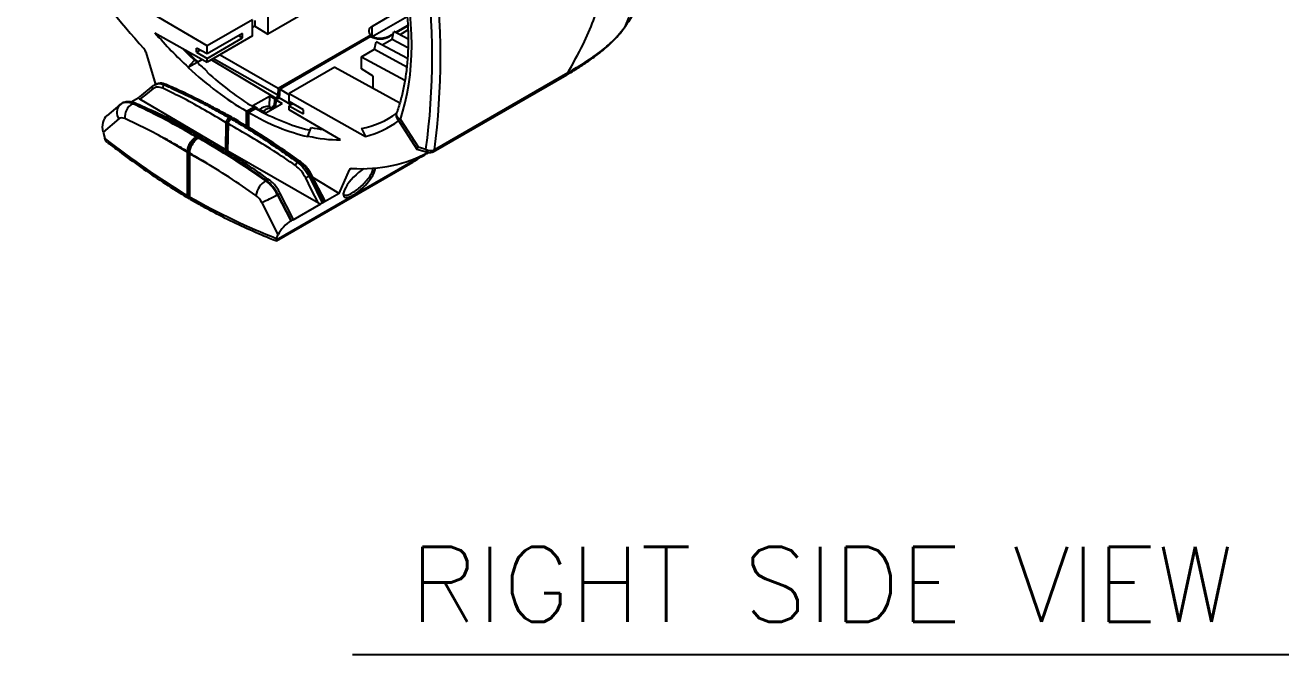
# Model space of a CAD drawing. Extents: x 12.3 to 108.7, y 1.1 to 80.4.
# Drawn here: x 66.58 to 79.24, y 50.55 to 56.86 of the extents above; entities that cross this region are included whole.
import ezdxf
from ezdxf.enums import TextEntityAlignment as Align

# ---------------------------------------------------------------- set-up
doc = ezdxf.new("R2010")
doc.units = 0
doc.header["$MEASUREMENT"] = 0
doc.layers.add('OBJECT', color=7, linetype='CONTINUOUS')
doc.styles.get("Standard").update_dxf_attribs({"font": 'SIMPLEX'})

msp = doc.modelspace()

# ---------------------------------------------------------------- linework, layer by layer
at = {"layer": 'OBJECT'}
for p, q in [((70.318, 57.521), (69.012, 56.767)), ((68.403, 56.649), (67.628, 57.104)), ((70.4, 57.044), (70.056, 56.845)), ((68.859, 56.912), (68.403, 56.649)), ((68.859, 56.749), (68.859, 56.912)), ((68.88, 56.903), (68.88, 56.846)), ((69.012, 56.955), (69.012, 56.767)), ((70.409, 56.942), (70.056, 56.739)), ((72.631, 56.938), (72.585, 56.832)), ((67.881, 56.781), (68.403, 56.485)), ((68.758, 56.774), (68.403, 56.569)), ((68.859, 56.749), (68.403, 56.485)), ((68.719, 56.752), (68.758, 56.729)), ((68.758, 56.729), (68.758, 56.774)), ((68.88, 56.846), (68.859, 56.834)), ((68.88, 56.846), (69.012, 56.767)), ((69.117, 56.224), (70.043, 56.759)), ((70.042, 56.742), (69.131, 56.216)), ((70.043, 56.759), (70.043, 56.742)), ((70.056, 56.739), (70.056, 56.845)), ((70.27, 56.771), (70.223, 56.744)), ((70.269, 56.763), (70.233, 56.743)), ((70.258, 56.717), (70.275, 56.793)), ((70.418, 56.716), (70.275, 56.793)), ((70.415, 56.854), (70.293, 56.784)), ((70.415, 56.848), (70.299, 56.781)), ((70.334, 56.761), (70.416, 56.809)), ((72.504, 56.732), (72.506, 56.737)), ((72.506, 56.737), (72.507, 56.74)), ((72.507, 56.737), (72.585, 56.832)), ((72.507, 56.74), (72.507, 56.737)), ((68.403, 56.569), (68.296, 56.628)), ((68.296, 56.587), (68.296, 56.628)), ((68.296, 56.587), (68.332, 56.608)), ((68.403, 56.524), (68.758, 56.729)), ((68.403, 56.569), (68.403, 56.649)), ((69.952, 56.541), (70.081, 56.615)), ((70.081, 56.615), (70.099, 56.691)), ((70.081, 56.615), (70.404, 56.441)), ((70.411, 56.523), (70.099, 56.691)), ((70.157, 56.659), (70.258, 56.717)), ((70.258, 56.717), (70.416, 56.632)), ((67.79, 56.585), (67.885, 56.261)), ((68.197, 56.599), (68.197, 56.602)), ((68.303, 56.484), (68.214, 56.433)), ((68.215, 56.436), (68.276, 56.507)), ((68.276, 56.507), (68.306, 56.492)), ((68.296, 56.587), (68.403, 56.524)), ((68.353, 56.513), (68.303, 56.484)), ((68.303, 56.484), (68.306, 56.492)), ((68.403, 56.485), (68.403, 56.524)), ((68.448, 56.511), (69.093, 56.126)), ((68.535, 56.561), (69.117, 56.224)), ((69.952, 56.421), (69.952, 56.541)), ((69.952, 56.541), (70.386, 56.307)), ((68.214, 56.433), (68.215, 56.436)), ((68.405, 56.392), (68.4, 56.388)), ((69.684, 56.436), (69.227, 56.173)), ((69.684, 56.436), (70.335, 56.08)), ((70.067, 56.346), (69.952, 56.421)), ((70.669, 55.588), (72.007, 56.36)), ((72.019, 56.38), (70.681, 55.608)), ((67.861, 56.251), (67.726, 56.14)), ((67.863, 56.252), (67.881, 56.259)), ((67.877, 56.258), (67.865, 56.253)), ((67.904, 56.268), (67.881, 56.264)), ((67.977, 56.258), (67.981, 56.259)), ((69.117, 56.224), (69.113, 56.16)), ((70.067, 56.226), (70.067, 56.346)), ((67.718, 56.128), (67.643, 56.085)), ((68.591, 55.608), (67.729, 56.114)), ((68.862, 56.051), (69.029, 56.147)), ((69.029, 56.147), (69.026, 56.042)), ((69.078, 56.118), (69.029, 56.147)), ((69.078, 56.118), (69.076, 56.042)), ((69.093, 56.126), (69.078, 56.118)), ((69.092, 56.109), (69.09, 56.036)), ((69.126, 56.129), (69.092, 56.109)), ((69.092, 56.109), (69.155, 56.073)), ((69.131, 56.216), (69.126, 56.129)), ((69.247, 56.059), (69.126, 56.129)), ((69.227, 56.159), (69.131, 56.216)), ((69.227, 56.093), (69.227, 56.173)), ((69.227, 56.173), (69.99, 55.74)), ((67.53, 56.059), (67.398, 55.95)), ((67.541, 56.066), (67.53, 56.059)), ((67.53, 56.059), (67.535, 56.063)), ((67.686, 56.057), (67.653, 56.07)), ((67.714, 56.06), (67.682, 56.074)), ((68.797, 55.995), (68.798, 55.995)), ((68.797, 55.844), (68.797, 55.995)), ((68.798, 55.995), (68.868, 56.036)), ((68.868, 56.019), (68.812, 55.987)), ((68.812, 55.987), (68.812, 55.835)), ((68.819, 55.983), (68.889, 56.023)), ((68.819, 55.983), (68.819, 55.831)), ((68.862, 56.051), (68.905, 56.026)), ((68.868, 56.036), (68.868, 56.036)), ((68.868, 56.011), (68.868, 56.019)), ((68.871, 56.013), (68.871, 56.029)), ((68.895, 56.02), (68.905, 56.026)), ((68.908, 56.013), (68.908, 56.02)), ((68.926, 56.013), (68.917, 56.008)), ((68.991, 55.978), (68.926, 56.013)), ((68.991, 55.978), (69.155, 56.073)), ((69.026, 56.042), (69.061, 56.021)), ((69.061, 56.021), (69.062, 56.05)), ((69.076, 56.042), (69.062, 56.05)), ((69.076, 56.042), (69.09, 56.04)), ((69.368, 56.008), (69.227, 56.093)), ((69.266, 56.07), (69.227, 56.048)), ((69.227, 56.009), (69.227, 56.048)), ((69.227, 56.048), (69.368, 55.968)), ((69.74, 55.708), (69.227, 56.009)), ((69.368, 55.968), (69.368, 56.008)), ((67.52, 55.918), (67.36, 55.786)), ((68.591, 55.608), (68.595, 55.879)), ((68.61, 55.879), (68.605, 55.599)), ((68.612, 55.595), (68.617, 55.867)), ((68.624, 55.929), (68.629, 55.932)), ((68.637, 55.92), (68.631, 55.917)), ((68.645, 55.917), (68.651, 55.92)), ((70.309, 55.92), (70.506, 55.614)), ((70.341, 55.912), (70.518, 55.637)), ((67.36, 55.786), (67.378, 55.721)), ((67.964, 55.729), (67.995, 55.711)), ((68.206, 55.584), (67.964, 55.729)), ((68.291, 55.737), (68.312, 55.749)), ((68.319, 55.736), (68.299, 55.724)), ((68.316, 55.726), (68.333, 55.736)), ((69.412, 55.745), (69.445, 55.832)), ((69.414, 55.74), (69.412, 55.745)), ((69.422, 55.807), (69.427, 55.81)), ((69.427, 55.81), (69.436, 55.807)), ((69.95, 55.822), (69.99, 55.74)), ((67.402, 55.686), (67.393, 55.692)), ((67.995, 55.711), (68.206, 55.584)), ((68.206, 55.584), (68.206, 55.591)), ((68.221, 55.591), (68.221, 55.576)), ((68.584, 55.604), (68.591, 55.608)), ((68.605, 55.599), (68.598, 55.595)), ((68.604, 55.591), (68.612, 55.595)), ((69.519, 55.072), (68.612, 55.595)), ((70.506, 55.613), (70.624, 55.582)), ((70.518, 55.637), (70.597, 55.615)), ((68.206, 55.149), (68.206, 55.584)), ((68.207, 55.584), (68.207, 55.584)), ((68.221, 55.576), (68.221, 55.149)), ((68.221, 55.576), (68.221, 55.576)), ((68.228, 55.572), (68.228, 55.575)), ((68.228, 55.572), (68.356, 55.499)), ((68.228, 55.572), (68.228, 55.136)), ((68.409, 55.469), (68.228, 55.572)), ((68.228, 55.572), (68.228, 55.572)), ((68.356, 55.499), (68.409, 55.469)), ((70.473, 55.496), (69.096, 54.701)), ((69.098, 54.697), (70.464, 55.485)), ((69.31, 55.482), (69.325, 55.49)), ((69.425, 55.343), (69.44, 55.351)), ((69.585, 55.095), (69.449, 55.358)), ((69.728, 55.171), (69.83, 55.408)), ((69.853, 55.421), (69.83, 55.408)), ((68.991, 55.298), (68.997, 55.301)), ((69.728, 55.171), (69.464, 55.329)), ((69.107, 55.159), (69.113, 55.162)), ((69.107, 55.159), (69.242, 54.895)), ((69.249, 54.899), (69.113, 55.162)), ((69.264, 54.924), (69.133, 55.178)), ((69.558, 55.077), (69.576, 55.087)), ((69.584, 55.094), (69.586, 55.09)), ((69.728, 55.171), (69.586, 55.09)), ((69.117, 54.758), (68.951, 55.082)), ((69.266, 54.905), (69.543, 55.065)), ((69.242, 54.895), (69.249, 54.899)), ((69.1, 54.719), (69.117, 54.758)), ((69.096, 54.701), (69.098, 54.697))]:
    msp.add_line(p, q, dxfattribs=at)
at = {"layer": 'OBJECT', "color": 1}
msp.add_line((79.244, 50.548), (69.861, 50.548), dxfattribs=at)
at = {"layer": 'OBJECT', "flags": 128}
for points in [[(68.466, 56.522), (68.497, 56.505), (68.781, 56.346), (69.113, 56.16)], [(67.858, 56.219), (67.786, 56.16), (67.729, 56.114)], [(69.425, 55.343), (69.499, 55.194), (69.558, 55.077)], [(69.576, 55.087), (69.5, 55.235), (69.44, 55.351)], [(69.519, 55.072), (69.447, 55.215), (69.392, 55.327)]]:
    msp.add_lwpolyline(points, dxfattribs=at)
at = {"layer": 'OBJECT'}
for centre, radius, start, end in [((70.227, 56.734), 0.00998, 54.8908, 114.4387), ((70.957, 59.354), 3.911, 224.2169, 226.7136), ((71.034, 59.389), 3.979, 224.3658, 226.718), ((70.896, 59.238), 3.782, 226.7202, 228.8106), ((71.992, 56.382), 0.0268, 303.4353, 355.994), ((69.068, 56.165), 0.0461, 302.8014, 354.3074), ((67.604, 55.982), 0.107, 134.3171, 217.3839), ((67.745, 55.931), 0.167, 123.5258, 183.8327), ((67.671, 56.044), 0.0318, 70.2413, 126.2219), ((67.703, 56.031), 0.0312, 69.8153, 124.7956), ((69.01, 55.913), 0.129, 83.1171, 129.9355), ((69.044, 55.897), 0.125, 82.4013, 130.1458), ((69.768, 56.739), 0.935, 281.2037, 305.0768), ((68.283, 55.724), 0.0154, 2.5954, 57.5279), ((68.304, 55.736), 0.0154, 2.5954, 57.5279), ((69.754, 57.272), 1.473, 257.9158, 262.628), ((70.645, 55.682), 0.082, 233.9173, 296.3633), ((70.637, 55.62), 0.0408, 186.8726, 251.0633), ((70.655, 55.61), 0.0263, 302.8664, 356.5628), ((68.208, 55.586), 0.00202, 237.6537, 241.6823), ((68.208, 55.586), 0.00202, 237.6537, 241.6823), ((70.452, 55.504), 0.0225, 300.7648, 338.2111), ((70.639, 55.64), 0.06, 254.9673, 299.9973), ((69.107, 55.114), 0.218, 122.3268, 170.1782), ((69.015, 55.28), 0.0272, 61.6013, 129.2635), ((68.214, 55.162), 0.0153, 241.9856, 297.439), ((68.472, 56.24), 1.254, 292.4382, 300.3883), ((69.092, 55.212), 0.0541, 292.4537, 319.8219)]:
    msp.add_arc(centre, radius, start, end, dxfattribs=at)
for centre, major_axis, ratio, start_param, end_param in [((68.916, 58.851), (-1.963, 3.341), 0.582398, 1.345359, 1.923488), ((68.246, 57.957), (-1.554, 2.74), 0.572321, 3.60908, 4.25364), ((65.093, 59.81), (-3.918, 6.906), 0.572321, 3.782589, 4.080131), ((65.135, 59.834), (-3.948, 6.958), 0.572359, 3.782557, 4.080099), ((68.801, 58.296), (-1.423, 2.422), 0.582398, 1.874631, 2.054631), ((70.138, 56.797), (0.115, -0.002), 0.587275, 2.36523, 3.761224), ((70.137, 56.797), (0.135, 0.001), 0.572227, 3.923997, 5.4935), ((67.75, 56.589), (-0.0304, 0.0517), 0.582398, 4.304946, 5.065081), ((68.819, 58.287), (-1.429, 2.433), 0.582398, 2.046403, 2.341234), ((68.889, 58.327), (-1.374, 2.464), 0.567218, 2.112536, 2.354108), ((68.312, 49.192), (-3.898, 6.987), 0.567372, 5.509928, 5.619154), ((68.432, 49.261), (-4.207, 6.807), 0.577038, 5.484313, 5.593539), ((68.805, 55.991), (0.01, -0.00577), 0.00007, 0.785439, 2.356384), ((68.819, 58.287), (-1.392, 2.454), 0.572321, 2.360564, 2.665996), ((68.861, 56.024), (0.0071, 0.0122), 0.577335, 4.71243, 6.265785), ((68.889, 58.327), (-1.448, 2.422), 0.587369, 2.347239, 2.612841), ((68.898, 56.022), (0.01, -0.0001), 0.586949, 0.776716, 0.794169), ((68.898, 56.014), (0.0068, 0.0122), 0.586591, 4.99649, 6.257425), ((67.445, 55.834), (-0.005, 0.133), 0.692613, 0.458195, 1.906462), ((67.589, 55.808), (-0.063, 0.114), 0.567218, 5.624857, 6.385002), ((68.226, 49.144), (-3.838, 6.883), 0.567218, 5.54853, 5.624857), ((68.836, 58.277), (-1.386, 2.443), 0.572321, 2.986596, 3.215895), ((68.227, 61.62), (-3.867, 6.935), 0.567218, 2.210267, 2.361035), ((68.316, 49.194), (-4.052, 6.898), 0.58232, 5.374937, 5.493499), ((68.431, 49.261), (-4.05, 6.899), 0.562358, 5.375193, 5.493755), ((68.836, 58.277), (-1.386, 2.443), 0.572321, 2.657694, 2.837694), ((68.598, 55.612), (0.01, 0.0001), 0.572139, 3.905178, 3.913905), ((68.598, 55.603), (0.00991, -0.00582), 0.007627, 0.781152, 2.36288), ((68.214, 55.58), (0.01, -0.00577), 0.00007, 0.785439, 2.356235), ((68.214, 55.58), (0.01, -0.00577), 0.00007, 0.785439, 2.356235), ((68.228, 49.143), (-3.989, 6.79), 0.582398, 5.374867, 5.470739), ((68.723, 58.962), (-1.912, 3.37), 0.572321, 2.788911, 3.133462), ((69.928, 55.291), (0.152, 0.153), 0.325491, 0.963555, 3.574305), ((69.928, 55.291), (0.152, 0.153), 0.325491, 3.574305, 6.005702), ((69.869, 55.366), (-0.0296, 0.0522), 0.572321, 5.930504, 6.690638), ((68.97, 55.107), (-0.126, 0.216), 0.579895, 4.616961, 5.377106), ((68.979, 55.112), (-0.126, 0.216), 0.565881, 4.615974, 5.376119), ((68.228, 61.62), (-4.022, 6.846), 0.582398, 2.35177, 2.506343), ((68.882, 55.055), (-0.063, 0.108), 0.582398, 4.614722, 5.374867), ((69.205, 54.809), (0.0906, 0.0954), 0.328866, 0.839016, 2.403094), ((69.231, 54.857), (0.0435, 0.0457), 0.329273, 0.362946, 0.839732), ((69.197, 54.923), (0.0696, -0.0156), 0.539342, 6.230253, 6.707196)]:
    msp.add_ellipse(centre, major_axis=major_axis, ratio=ratio, start_param=start_param, end_param=end_param, dxfattribs=at)
for points, knots in [([(72.019, 56.38), (72.071, 56.474), (72.168, 56.646), (72.279, 56.902), (72.349, 57.119), (72.387, 57.31), (72.401, 57.473), (72.393, 57.628), (72.363, 57.784), (72.308, 57.934), (72.227, 58.076), (72.131, 58.204), (72.056, 58.279), (72.019, 58.317)], [0, 0, 0, 0, 0.128108, 0.233833, 0.339418, 0.414185, 0.488923, 0.563852, 0.638803, 0.729469, 0.820219, 0.910089, 1, 1, 1, 1]), ([(70.301, 57.59), (70.306, 57.57), (70.326, 57.491), (70.355, 57.355), (70.384, 57.184), (70.404, 57.017), (70.416, 56.855), (70.42, 56.697), (70.415, 56.545), (70.402, 56.399), (70.38, 56.26), (70.351, 56.129), (70.323, 56.036), (70.306, 55.987), (70.302, 55.977)], [0, 0, 0, 0, 0.033668, 0.128224, 0.22272, 0.317139, 0.411482, 0.505749, 0.599951, 0.694106, 0.788246, 0.882405, 0.97665, 1, 1, 1, 1]), ([(72.585, 56.832), (72.614, 56.874), (72.672, 56.958), (72.764, 57.096), (72.853, 57.233), (72.928, 57.35), (72.971, 57.419), (72.989, 57.448), (72.991, 57.452)], [0, 0, 0, 0, 0.214789, 0.42974, 0.66343, 0.860125, 0.983787, 1, 1, 1, 1]), ([(70.042, 56.742), (70.044, 56.742), (70.047, 56.744), (70.05, 56.744), (70.052, 56.743), (70.052, 56.742)], [0, 0, 0, 0, 0.429782, 0.859568, 1, 1, 1, 1]), ([(70.14, 56.723), (70.14, 56.723), (70.127, 56.722), (70.101, 56.725), (70.071, 56.733), (70.057, 56.74), (70.051, 56.743)], [0, 0, 0, 0, 0.010997, 0.389426, 0.765925, 1, 1, 1, 1]), ([(70.223, 56.744), (70.219, 56.741), (70.205, 56.734), (70.177, 56.726), (70.153, 56.724), (70.14, 56.723)], [0, 0, 0, 0, 0.206012, 0.606583, 1, 1, 1, 1]), ([(72.019, 56.38), (72.066, 56.408), (72.161, 56.463), (72.299, 56.556), (72.417, 56.647), (72.48, 56.711), (72.506, 56.737)], [0, 0, 0, 0, 0.242263, 0.485939, 0.789784, 1, 1, 1, 1]), ([(72.497, 56.725), (72.501, 56.729), (72.529, 56.757), (72.557, 56.791), (72.576, 56.821), (72.579, 56.825)], [0, 0, 0, 0, 0.125782, 0.862822, 1, 1, 1, 1]), ([(72.507, 56.737), (72.507, 56.737), (72.507, 56.736), (72.506, 56.734), (72.505, 56.733), (72.504, 56.732), (72.504, 56.732)], [0, 0, 0, 0, 0.321733, 0.645677, 0.931731, 1, 1, 1, 1]), ([(72.585, 56.832), (72.583, 56.828), (72.58, 56.823), (72.576, 56.82), (72.575, 56.819)], [0, 0, 0, 0, 0.790713, 1, 1, 1, 1]), ([(72.007, 56.36), (72.01, 56.362), (72.057, 56.388), (72.141, 56.44), (72.253, 56.515), (72.352, 56.59), (72.433, 56.658), (72.477, 56.704), (72.497, 56.725)], [0, 0, 0, 0, 0.017026, 0.227723, 0.451616, 0.639363, 0.838635, 1, 1, 1, 1]), ([(67.858, 56.219), (67.857, 56.222), (67.854, 56.227), (67.854, 56.233), (67.854, 56.238), (67.855, 56.243), (67.857, 56.248), (67.861, 56.25), (67.863, 56.252)], [0, 0, 0, 0, 0.239794, 0.368579, 0.499999, 0.63142, 0.760201, 1, 1, 1, 1]), ([(67.96, 56.224), (67.941, 56.23), (67.902, 56.244), (67.873, 56.227), (67.858, 56.219)], [0, 0, 0, 0, 0.499945, 1, 1, 1, 1]), ([(67.981, 56.259), (67.958, 56.267), (67.918, 56.28), (67.889, 56.264), (67.877, 56.258)], [0, 0, 0, 0, 0.580345, 1, 1, 1, 1]), ([(67.881, 56.259), (67.891, 56.264), (67.918, 56.278), (67.955, 56.266), (67.977, 56.258)], [0, 0, 0, 0, 0.380059, 1, 1, 1, 1]), ([(67.993, 56.261), (67.974, 56.269), (67.949, 56.278), (67.927, 56.273), (67.922, 56.272)], [0, 0, 0, 0, 0.7710339, 1, 1, 1, 1]), ([(67.96, 56.224), (67.96, 56.227), (67.96, 56.232), (67.962, 56.238), (67.964, 56.243), (67.967, 56.248), (67.971, 56.253), (67.975, 56.256), (67.977, 56.258)], [0, 0, 0, 0, 0.239724, 0.368535, 0.500006, 0.631475, 0.760273, 1, 1, 1, 1]), ([(67.977, 56.258), (68.011, 56.242), (68.078, 56.211), (68.186, 56.161), (68.3, 56.105), (68.413, 56.047), (68.522, 55.989), (68.589, 55.949), (68.624, 55.929)], [0, 0, 0, 0, 0.160192, 0.313297, 0.498211, 0.684707, 0.834593, 1, 1, 1, 1]), ([(67.981, 56.259), (67.983, 56.261), (67.987, 56.262), (67.991, 56.262), (67.993, 56.261), (67.994, 56.261)], [0, 0, 0, 0, 0.504231, 0.775138, 1, 1, 1, 1]), ([(68.629, 55.932), (68.593, 55.952), (68.524, 55.99), (68.416, 56.049), (68.304, 56.108), (68.191, 56.164), (68.084, 56.215), (68.016, 56.244), (67.981, 56.259)], [0, 0, 0, 0, 0.165067, 0.315243, 0.501738, 0.686678, 0.839793, 1, 1, 1, 1]), ([(68.65, 55.934), (68.616, 55.952), (68.554, 55.987), (68.471, 56.031), (68.407, 56.065), (68.342, 56.098), (68.258, 56.14), (68.138, 56.198), (68.046, 56.238), (67.994, 56.261)], [0, 0, 0, 0, 0.153006, 0.28108, 0.378109, 0.449073, 0.577276, 0.760919, 1, 1, 1, 1]), ([(67.718, 56.128), (67.719, 56.131), (67.721, 56.136), (67.724, 56.139), (67.726, 56.14)], [0, 0, 0, 0, 0.545158, 1, 1, 1, 1]), ([(67.729, 56.114), (67.726, 56.116), (67.721, 56.12), (67.718, 56.125), (67.718, 56.128), (67.718, 56.128)], [0, 0, 0, 0, 0.487491, 0.919281, 1, 1, 1, 1]), ([(68.595, 55.879), (68.524, 55.922), (68.382, 56.005), (68.17, 56.124), (68.03, 56.19), (67.96, 56.224)], [0, 0, 0, 0, 0.338178, 0.669611, 1, 1, 1, 1]), ([(67.653, 56.07), (67.649, 56.071), (67.626, 56.08), (67.591, 56.085), (67.556, 56.077), (67.541, 56.067), (67.535, 56.063)], [0, 0, 0, 0, 0.079687, 0.501866, 0.800812, 1, 1, 1, 1]), ([(67.682, 56.073), (67.676, 56.076), (67.656, 56.085), (67.623, 56.09), (67.584, 56.087), (67.557, 56.079), (67.546, 56.07), (67.545, 56.068)], [0, 0, 0, 0, 0.134364, 0.425213, 0.697684, 0.96137, 1, 1, 1, 1]), ([(68.346, 55.75), (68.306, 55.771), (68.19, 55.835), (67.998, 55.932), (67.828, 56.011), (67.733, 56.052), (67.714, 56.061)], [0, 0, 0, 0, 0.189339, 0.548934, 0.90856, 1, 1, 1, 1]), ([(70.341, 55.912), (70.341, 55.912), (70.34, 55.912), (70.34, 55.912), (70.34, 55.912), (70.339, 55.913), (70.338, 55.913), (70.336, 55.915), (70.331, 55.917), (70.322, 55.924), (70.308, 55.936), (70.3, 55.954), (70.298, 55.97), (70.302, 55.977), (70.303, 55.977)], [0, 0, 0, 0, 0.003417, 0.003966, 0.005523, 0.011129, 0.022429, 0.045227, 0.091365, 0.185884, 0.390375, 0.703824, 0.979488, 1, 1, 1, 1]), ([(68.595, 55.879), (68.595, 55.879), (68.595, 55.882), (68.596, 55.888), (68.599, 55.899), (68.606, 55.911), (68.615, 55.922), (68.621, 55.927), (68.624, 55.929), (68.624, 55.929)], [0, 0, 0, 0, 0.000037, 0.131509, 0.348608, 0.565731, 0.782867, 0.999963, 1, 1, 1, 1]), ([(68.61, 55.879), (68.609, 55.879), (68.606, 55.878), (68.602, 55.877), (68.598, 55.878), (68.596, 55.879), (68.595, 55.879)], [0, 0, 0, 0, 0.249977, 0.500006, 0.749994, 1, 1, 1, 1]), ([(68.631, 55.917), (68.629, 55.915), (68.624, 55.911), (68.618, 55.903), (68.613, 55.894), (68.61, 55.886), (68.61, 55.881), (68.61, 55.879)], [0, 0, 0, 0, 0.217141, 0.434281, 0.651412, 0.868511, 1, 1, 1, 1]), ([(68.617, 55.867), (68.617, 55.872), (68.618, 55.881), (68.625, 55.896), (68.634, 55.909), (68.642, 55.914), (68.645, 55.917)], [0, 0, 0, 0, 0.250005, 0.499786, 0.74946, 1, 1, 1, 1]), ([(69.289, 55.45), (69.215, 55.501), (69.068, 55.602), (68.843, 55.737), (68.693, 55.823), (68.617, 55.867)], [0, 0, 0, 0, 0.3306439, 0.6606887, 1, 1, 1, 1]), ([(68.631, 55.917), (68.631, 55.918), (68.631, 55.92), (68.63, 55.924), (68.627, 55.927), (68.625, 55.928), (68.624, 55.929)], [0, 0, 0, 0, 0.250003, 0.500006, 0.749999, 1, 1, 1, 1]), ([(68.629, 55.932), (68.629, 55.932), (68.631, 55.933), (68.637, 55.935), (68.645, 55.936), (68.652, 55.933), (68.657, 55.928), (68.657, 55.922), (68.657, 55.921)], [0, 0, 0, 0, 0.000042, 0.147706, 0.391246, 0.63476, 0.878265, 1, 1, 1, 1]), ([(68.637, 55.92), (68.636, 55.921), (68.636, 55.923), (68.635, 55.927), (68.632, 55.93), (68.63, 55.931), (68.629, 55.932)], [0, 0, 0, 0, 0.250003, 0.500006, 0.749999, 1, 1, 1, 1]), ([(68.653, 55.92), (68.651, 55.921), (68.648, 55.923), (68.642, 55.922), (68.638, 55.92), (68.637, 55.92)], [0, 0, 0, 0, 0.358072, 0.757694, 1, 1, 1, 1]), ([(68.645, 55.917), (68.683, 55.895), (68.754, 55.854), (68.864, 55.785), (68.979, 55.71), (69.094, 55.633), (69.205, 55.556), (69.274, 55.507), (69.31, 55.482)], [0, 0, 0, 0, 0.1656013, 0.3163921, 0.5000065, 0.6871269, 0.8397228, 1, 1, 1, 1]), ([(68.651, 55.92), (68.654, 55.921), (68.662, 55.924), (68.669, 55.924), (68.671, 55.922), (68.671, 55.922)], [0, 0, 0, 0, 0.492903, 0.985553, 1, 1, 1, 1]), ([(69.325, 55.49), (69.289, 55.515), (69.22, 55.565), (69.107, 55.64), (68.989, 55.716), (68.871, 55.789), (68.758, 55.856), (68.688, 55.898), (68.651, 55.92)], [0, 0, 0, 0, 0.160275, 0.31287, 0.499994, 0.683604, 0.834088, 1, 1, 1, 1]), ([(69.338, 55.492), (69.237, 55.562), (69.014, 55.718), (68.79, 55.851), (68.667, 55.924)], [0, 0, 0, 0, 0.452522, 1, 1, 1, 1]), ([(70.302, 55.971), (70.3, 55.965), (70.296, 55.95), (70.301, 55.931), (70.308, 55.922), (70.31, 55.92)], [0, 0, 0, 0, 0.335461, 0.845434, 1, 1, 1, 1]), ([(70.341, 55.912), (70.341, 55.912), (70.34, 55.912), (70.34, 55.912), (70.34, 55.912), (70.34, 55.912), (70.338, 55.912), (70.336, 55.912), (70.332, 55.912), (70.324, 55.913), (70.314, 55.914), (70.311, 55.918), (70.31, 55.92)], [0, 0, 0, 0, 0.005574, 0.006471, 0.009039, 0.018213, 0.036697, 0.073968, 0.14931, 0.303432, 0.637259, 1, 1, 1, 1]), ([(67.393, 55.692), (67.388, 55.7), (67.382, 55.709), (67.379, 55.72), (67.378, 55.721)], [0, 0, 0, 0, 0.8465334, 1, 1, 1, 1]), ([(68.206, 55.591), (68.153, 55.623), (68.072, 55.67), (67.992, 55.714), (67.964, 55.729)], [0, 0, 0, 0, 0.658729, 1, 1, 1, 1]), ([(68.206, 55.591), (68.207, 55.598), (68.208, 55.617), (68.218, 55.649), (68.237, 55.685), (68.261, 55.714), (68.28, 55.73), (68.29, 55.736), (68.291, 55.737)], [0, 0, 0, 0, 0.131936, 0.348803, 0.565699, 0.782621, 0.959562, 1, 1, 1, 1]), ([(68.299, 55.724), (68.29, 55.718), (68.272, 55.706), (68.249, 55.677), (68.231, 55.644), (68.222, 55.614), (68.221, 55.598), (68.221, 55.591)], [0, 0, 0, 0, 0.2171237, 0.4342449, 0.6513461, 0.8684154, 1, 1, 1, 1]), ([(68.228, 55.575), (68.229, 55.587), (68.231, 55.611), (68.247, 55.651), (68.27, 55.686), (68.294, 55.712), (68.31, 55.722), (68.316, 55.726)], [0, 0, 0, 0, 0.216921, 0.433844, 0.650767, 0.867699, 1, 1, 1, 1]), ([(68.312, 55.749), (68.315, 55.75), (68.323, 55.754), (68.334, 55.755), (68.346, 55.751), (68.35, 55.743), (68.352, 55.74)], [0, 0, 0, 0, 0.168201, 0.445483, 0.72274, 1, 1, 1, 1]), ([(68.346, 55.737), (68.344, 55.739), (68.338, 55.742), (68.328, 55.741), (68.322, 55.738), (68.319, 55.736)], [0, 0, 0, 0, 0.383625, 0.767262, 1, 1, 1, 1]), ([(68.333, 55.736), (68.338, 55.739), (68.348, 55.743), (68.358, 55.743), (68.362, 55.74), (68.363, 55.739)], [0, 0, 0, 0, 0.426988, 0.853967, 1, 1, 1, 1]), ([(69.028, 55.304), (68.989, 55.332), (68.877, 55.412), (68.69, 55.538), (68.506, 55.655), (68.396, 55.72), (68.359, 55.742)], [0, 0, 0, 0, 0.174471, 0.505903, 0.837381, 1, 1, 1, 1]), ([(67.401, 55.685), (67.432, 55.661), (67.535, 55.581), (67.712, 55.452), (67.931, 55.302), (68.102, 55.192), (68.199, 55.133), (68.224, 55.119)], [0, 0, 0, 0, 0.113218, 0.379426, 0.645669, 0.911935, 1, 1, 1, 1]), ([(68.221, 55.591), (68.221, 55.591), (68.22, 55.591), (68.218, 55.59), (68.216, 55.59), (68.212, 55.59), (68.209, 55.59), (68.207, 55.591), (68.206, 55.591)], [0, 0, 0, 0, 0.0603802, 0.150884, 0.3631476, 0.5754385, 0.7877112, 1, 1, 1, 1]), ([(70.506, 55.614), (70.506, 55.614), (70.505, 55.614), (70.508, 55.622), (70.514, 55.632), (70.518, 55.636), (70.518, 55.637)], [0, 0, 0, 0, 0.1316889, 0.6001061, 0.9933502, 1, 1, 1, 1]), ([(68.409, 55.469), (68.349, 55.504), (68.289, 55.54), (68.229, 55.574), (68.228, 55.575)], [0, 0, 0, 0, 0.985074, 1, 1, 1, 1]), ([(69.31, 55.482), (69.308, 55.48), (69.304, 55.478), (69.299, 55.473), (69.296, 55.468), (69.293, 55.463), (69.29, 55.457), (69.289, 55.453), (69.289, 55.45)], [0, 0, 0, 0, 0.2397079, 0.3685229, 0.5000027, 0.6314805, 0.7602889, 1, 1, 1, 1]), ([(69.31, 55.482), (69.332, 55.463), (69.377, 55.427), (69.409, 55.371), (69.425, 55.343)], [0, 0, 0, 0, 0.498894, 1, 1, 1, 1]), ([(69.338, 55.491), (69.338, 55.492), (69.337, 55.492), (69.335, 55.493), (69.331, 55.493), (69.327, 55.491), (69.325, 55.49)], [0, 0, 0, 0, 0.078377, 0.320725, 0.558162, 1, 1, 1, 1]), ([(69.44, 55.351), (69.423, 55.379), (69.391, 55.435), (69.347, 55.472), (69.325, 55.49)], [0, 0, 0, 0, 0.501106, 1, 1, 1, 1]), ([(69.449, 55.358), (69.442, 55.371), (69.427, 55.398), (69.4, 55.434), (69.37, 55.466), (69.349, 55.483), (69.338, 55.491)], [0, 0, 0, 0, 0.249055, 0.498728, 0.749035, 1, 1, 1, 1]), ([(70.464, 55.486), (70.493, 55.502), (70.545, 55.532), (70.598, 55.566), (70.623, 55.582)], [0, 0, 0, 0, 0.548363, 1, 1, 1, 1]), ([(70.473, 55.496), (70.517, 55.521), (70.562, 55.547), (70.608, 55.577), (70.608, 55.577)], [0, 0, 0, 0, 0.99499, 1, 1, 1, 1]), ([(69.392, 55.327), (69.377, 55.351), (69.349, 55.401), (69.309, 55.434), (69.289, 55.45)], [0, 0, 0, 0, 0.499995, 1, 1, 1, 1]), ([(69.425, 55.343), (69.423, 55.341), (69.419, 55.339), (69.412, 55.336), (69.407, 55.334), (69.403, 55.331), (69.397, 55.329), (69.394, 55.327), (69.392, 55.327)], [0, 0, 0, 0, 0.239707, 0.368521, 0.500002, 0.631484, 0.760299, 1, 1, 1, 1]), ([(69.449, 55.358), (69.449, 55.358), (69.449, 55.358), (69.448, 55.357), (69.445, 55.355), (69.442, 55.353), (69.44, 55.351)], [0, 0, 0, 0, 0.186204, 0.400201, 0.609855, 1, 1, 1, 1]), ([(69.771, 55.176), (69.771, 55.172), (69.77, 55.158), (69.788, 55.151), (69.822, 55.157), (69.867, 55.18), (69.914, 55.213), (69.961, 55.255), (70.004, 55.302), (70.041, 55.35), (70.065, 55.395), (70.066, 55.415), (70.067, 55.425)], [0, 0, 0, 0, 0.043017, 0.161369, 0.270435, 0.370407, 0.465753, 0.561979, 0.663646, 0.773487, 0.891472, 1, 1, 1, 1]), ([(69.133, 55.178), (69.129, 55.186), (69.115, 55.211), (69.087, 55.25), (69.056, 55.283), (69.035, 55.299), (69.028, 55.304)], [0, 0, 0, 0, 0.174274, 0.499191, 0.82736, 1, 1, 1, 1]), ([(68.232, 55.119), (68.23, 55.119), (68.224, 55.118), (68.215, 55.123), (68.208, 55.133), (68.207, 55.144), (68.206, 55.149)], [0, 0, 0, 0, 0.1194722, 0.4129877, 0.7064883, 1, 1, 1, 1]), ([(68.221, 55.149), (68.221, 55.145), (68.222, 55.136), (68.226, 55.129), (68.229, 55.128), (68.229, 55.128)], [0, 0, 0, 0, 0.4975539, 0.9951046, 1, 1, 1, 1]), ([(68.241, 55.11), (68.238, 55.111), (68.233, 55.114), (68.228, 55.124), (68.228, 55.133), (68.228, 55.136)], [0, 0, 0, 0, 0.291814, 0.719028, 1, 1, 1, 1]), ([(68.235, 55.112), (68.274, 55.09), (68.389, 55.025), (68.579, 54.926), (68.805, 54.819), (68.977, 54.744), (69.075, 54.706), (69.098, 54.697)], [0, 0, 0, 0, 0.137361, 0.398221, 0.659106, 0.919991, 1, 1, 1, 1]), ([(69.586, 55.09), (69.585, 55.09), (69.583, 55.091), (69.579, 55.089), (69.576, 55.088), (69.576, 55.087)], [0, 0, 0, 0, 0.44305, 0.887473, 1, 1, 1, 1]), ([(69.543, 55.065), (69.539, 55.066), (69.529, 55.067), (69.522, 55.07), (69.519, 55.072)], [0, 0, 0, 0, 0.494027, 1, 1, 1, 1]), ([(69.558, 55.077), (69.556, 55.076), (69.552, 55.073), (69.547, 55.069), (69.544, 55.066), (69.543, 55.065)], [0, 0, 0, 0, 0.418556, 0.836295, 1, 1, 1, 1]), ([(69.1, 54.719), (69.098, 54.713), (69.095, 54.706), (69.096, 54.702), (69.096, 54.701)], [0, 0, 0, 0, 0.8414566, 1, 1, 1, 1])]:
    msp.add_open_spline(points, degree=3, knots=knots, dxfattribs=at)

# ---------------------------------------------------------------- texts
at = {"layer": 'OBJECT', "color": 1}
msp.add_text('RIGHT SIDE VIEW', height=0.75, dxfattribs=at).set_placement((74.563, 50.879), align=Align.CENTER)

doc.saveas('drawing.dxf')
